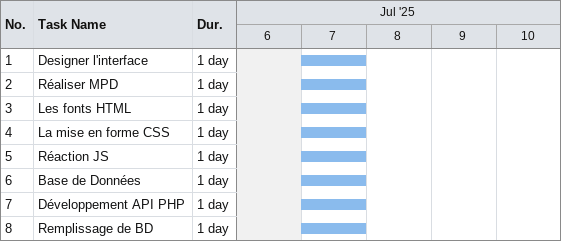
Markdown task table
| ID | Task | Duration | Start | Finish |
|---|---|---|---|---|
| 1 | Designer l'interface | 1d | 2025-07-07 | 2025-07-07 |
| 2 | Réaliser MPD | 1d | 2025-07-07 | 2025-07-07 |
| 3 | Les fonts HTML | 1d | 2025-07-07 | 2025-07-07 |
| 4 | La mise en forme CSS | 1d | 2025-07-07 | 2025-07-07 |
| 5 | Réaction JS | 1d | 2025-07-07 | 2025-07-07 |
| 6 | Base de Données | 1d | 2025-07-07 | 2025-07-07 |
| 7 | Développement API PHP | 1d | 2025-07-07 | 2025-07-07 |
| 8 | Remplissage de BD | 1d | 2025-07-07 | 2025-07-07 |
